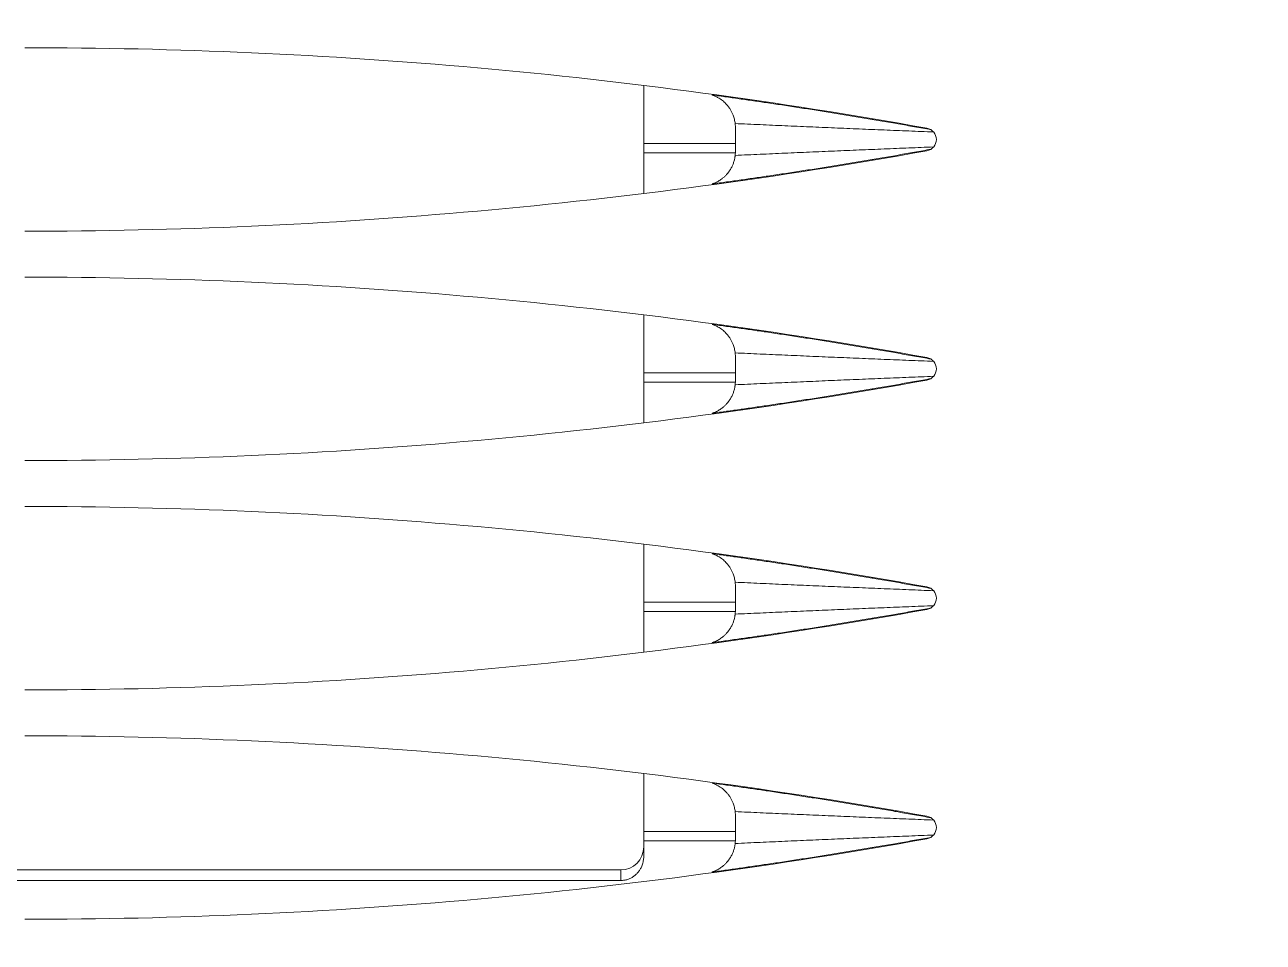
# Model space of a CAD drawing. Header units: metres. Extents: x -101133.8 to -101066.7, y -24899.3 to -24824.7.
# Drawn here: x -101106.4664 to -101106.4124, y -24853.4134 to -24853.3734 of the extents above; entities that cross this region are included whole.
import ezdxf

# ---------------------------------------------------------------- set-up
doc = ezdxf.new("R2010")
doc.units = ezdxf.units.M
doc.header["$LTSCALE"] = 0.2
doc.layers.add('CMT-CVC-MATERIEL', color=30, linetype='Continuous')
doc.layers.add('CMT-VRV1', color=5, linetype='Continuous')

# ---------------------------------------------------------------- blocks, each defined once
blk = doc.blocks.new('Cassette 600x600')
at = {"linetype": 'Continuous', "lineweight": 13}
for p, q in [((-20116.73, 292.832), (-20116.73, 295.361)), ((-20112.23, 294.73), (-20112.23, 294.764)), ((-20106.73, 293.87), (-20106.73, 293.907)), ((-20112.73, 293.527), (-20112.74, 293.7)), ((-20105.73, 293.702), (-20105.73, 293.736)), ((-20112.73, 292.832), (-20116.73, 292.832)), ((-20116.73, 292.832), (-20116.73, 292.421)), ((-20116.73, 292.421), (-20116.73, 290.649)), ((-20112.733, 292.421), (-20116.73, 292.421)), ((-20112.74, 292.31), (-20112.73, 292.483)), ((-20105.73, 292.274), (-20105.73, 292.308)), ((-20106.73, 292.103), (-20106.73, 292.14)), ((-20112.23, 291.246), (-20112.23, 291.28)), ((-20116.73, 282.832), (-20116.73, 285.361)), ((-20112.23, 284.73), (-20112.23, 284.764)), ((-20112.73, 283.527), (-20112.74, 283.7)), ((-20106.73, 283.87), (-20106.73, 283.907)), ((-20105.73, 283.702), (-20105.73, 283.736)), ((-20112.73, 282.832), (-20116.73, 282.832)), ((-20116.73, 282.832), (-20116.73, 282.421)), ((-20116.73, 282.421), (-20116.73, 280.649)), ((-20112.733, 282.421), (-20116.73, 282.421)), ((-20112.74, 282.31), (-20112.73, 282.483)), ((-20106.73, 282.103), (-20106.73, 282.14)), ((-20105.73, 282.274), (-20105.73, 282.308)), ((-20112.23, 281.246), (-20112.23, 281.28)), ((-20116.73, 272.832), (-20116.73, 275.361)), ((-20112.23, 274.73), (-20112.23, 274.764)), ((-20106.73, 273.87), (-20106.73, 273.907)), ((-20112.73, 273.527), (-20112.74, 273.7)), ((-20105.73, 273.702), (-20105.73, 273.736)), ((-20112.73, 272.832), (-20116.73, 272.832)), ((-20116.73, 272.832), (-20116.73, 272.421)), ((-20116.73, 272.421), (-20116.73, 270.649)), ((-20112.733, 272.421), (-20116.73, 272.421)), ((-20112.74, 272.31), (-20112.73, 272.483)), ((-20105.73, 272.274), (-20105.73, 272.308)), ((-20106.73, 272.103), (-20106.73, 272.14)), ((-20112.23, 271.246), (-20112.23, 271.28)), ((-20116.73, 262.832), (-20116.73, 265.361)), ((-20112.23, 264.73), (-20112.23, 264.764)), ((-20112.73, 263.527), (-20112.74, 263.7)), ((-20106.73, 263.87), (-20106.73, 263.907)), ((-20105.73, 263.702), (-20105.73, 263.736)), ((-20112.73, 262.832), (-20116.73, 262.832)), ((-20116.73, 262.832), (-20116.73, 262.421)), ((-20116.73, 262.421), (-20116.73, 261.768)), ((-20112.733, 262.421), (-20116.73, 262.421)), ((-20112.74, 262.31), (-20112.73, 262.483)), ((-20106.73, 262.103), (-20106.73, 262.14)), ((-20105.73, 262.274), (-20105.73, 262.308)), ((-20117.73, 261.155), (-20221.23, 261.155)), ((-20117.73, 261.155), (-20117.73, 260.695)), ((-20112.23, 261.246), (-20112.23, 261.28)), ((-20117.73, 260.695), (-20221.23, 260.695))]:
    blk.add_line(p, q, dxfattribs=at)
for centre, radius, start, end in [((-20143.73, 74.505), 222.5, 79.81251, 90), ((-20104.465, 293.005), 0.5, 280.1875, 79.8125), ((-20143.73, 511.505), 222.5, 270, 280.18749), ((-20143.73, 64.505), 222.5, 79.81251, 90), ((-20104.465, 283.005), 0.5, 280.1875, 79.8125), ((-20143.73, 501.505), 222.5, 270, 280.18749), ((-20143.73, 54.505), 222.5, 79.81251, 90), ((-20104.465, 273.005), 0.5, 280.1875, 79.8125), ((-20143.73, 491.505), 222.5, 270, 280.18749), ((-20143.73, 44.505), 222.5, 79.81251, 90), ((-20104.465, 263.005), 0.5, 280.1875, 79.8125), ((-20143.73, 481.505), 222.5, 270, 280.18749)]:
    blk.add_arc(centre, radius, start, end, dxfattribs=at)
blk.add_ellipse((-20117.73, 262.159), major_axis=(0, 1.004), ratio=0.996195, start_param=3.141593, end_param=4.712389, dxfattribs=at)
for points, knots in [([(-20104.205, 293.432), (-20104.323, 293.453), (-20104.442, 293.475), (-20104.56, 293.496), (-20104.678, 293.517), (-20104.795, 293.538), (-20104.916, 293.559), (-20105.036, 293.581), (-20105.16, 293.602), (-20105.271, 293.622), (-20105.383, 293.642), (-20105.483, 293.66), (-20105.627, 293.685), (-20105.816, 293.718), (-20106.081, 293.764), (-20106.326, 293.806), (-20106.571, 293.848), (-20106.796, 293.886), (-20107.026, 293.924), (-20107.256, 293.963), (-20107.492, 294.002), (-20107.726, 294.04), (-20107.96, 294.079), (-20108.193, 294.117), (-20108.426, 294.154), (-20108.659, 294.192), (-20108.893, 294.229), (-20109.127, 294.266), (-20109.361, 294.303), (-20109.595, 294.34), (-20109.828, 294.376), (-20110.06, 294.412), (-20110.292, 294.447), (-20110.529, 294.483), (-20110.766, 294.519), (-20111.009, 294.555), (-20111.231, 294.588), (-20111.452, 294.621), (-20111.652, 294.65), (-20111.858, 294.679), (-20112.064, 294.709), (-20112.275, 294.739), (-20112.485, 294.769), (-20112.695, 294.799), (-20112.904, 294.828), (-20113.113, 294.857), (-20113.322, 294.887), (-20113.531, 294.916), (-20113.74, 294.945)], [0, 0, 0, 0, 1, 1, 1, 2, 2, 2, 3, 3, 3, 4, 4, 4, 5, 5, 5, 6, 6, 6, 7, 7, 7, 8, 8, 8, 9, 9, 9, 10, 10, 10, 11, 11, 11, 12, 12, 12, 13, 13, 13, 14, 14, 14, 15, 15, 15, 16, 16, 16, 16]), ([(-20112.74, 293.7), (-20112.746, 293.731), (-20112.752, 293.762), (-20112.758, 293.793), (-20112.764, 293.824), (-20112.77, 293.855), (-20112.778, 293.886), (-20112.785, 293.918), (-20112.793, 293.949), (-20112.802, 293.979), (-20112.81, 294.009), (-20112.819, 294.037), (-20112.832, 294.071), (-20112.845, 294.106), (-20112.862, 294.148), (-20112.882, 294.187), (-20112.901, 294.227), (-20112.921, 294.265), (-20112.944, 294.302), (-20112.966, 294.338), (-20112.991, 294.375), (-20113.019, 294.413), (-20113.047, 294.45), (-20113.079, 294.49), (-20113.106, 294.52), (-20113.132, 294.551), (-20113.154, 294.574), (-20113.178, 294.598), (-20113.202, 294.622), (-20113.23, 294.648), (-20113.257, 294.671), (-20113.285, 294.695), (-20113.313, 294.717), (-20113.344, 294.74), (-20113.376, 294.762), (-20113.411, 294.785), (-20113.439, 294.802), (-20113.467, 294.819), (-20113.487, 294.829), (-20113.511, 294.841), (-20113.534, 294.853), (-20113.56, 294.866), (-20113.585, 294.878), (-20113.611, 294.889), (-20113.637, 294.901), (-20113.662, 294.912), (-20113.688, 294.923), (-20113.714, 294.934), (-20113.74, 294.945)], [0, 0, 0, 0, 1, 1, 1, 2, 2, 2, 3, 3, 3, 4, 4, 4, 5, 5, 5, 6, 6, 6, 7, 7, 7, 8, 8, 8, 9, 9, 9, 10, 10, 10, 11, 11, 11, 12, 12, 12, 13, 13, 13, 14, 14, 14, 15, 15, 15, 16, 16, 16, 16]), ([(-20112.74, 293.7), (-20112.379, 293.684), (-20112.018, 293.668), (-20111.657, 293.651), (-20111.296, 293.635), (-20110.935, 293.619), (-20110.574, 293.603), (-20110.213, 293.587), (-20109.853, 293.571), (-20109.492, 293.556), (-20109.131, 293.54), (-20108.77, 293.524), (-20108.409, 293.509), (-20108.049, 293.494), (-20107.688, 293.479), (-20107.328, 293.464), (-20106.968, 293.449), (-20106.608, 293.434), (-20106.247, 293.419), (-20105.887, 293.404), (-20105.527, 293.39), (-20105.166, 293.375), (-20104.806, 293.36), (-20104.446, 293.346), (-20104.086, 293.331)], [0, 0, 0, 0, 1, 1, 1, 2, 2, 2, 3, 3, 3, 4, 4, 4, 5, 5, 5, 6, 6, 6, 7, 7, 7, 8, 8, 8, 8]), ([(-20112.73, 292.483), (-20112.73, 292.503), (-20112.73, 292.524), (-20112.73, 292.544), (-20112.73, 292.565), (-20112.73, 292.585), (-20112.73, 292.606), (-20112.73, 292.627), (-20112.73, 292.648), (-20112.73, 292.669), (-20112.73, 292.69), (-20112.73, 292.711), (-20112.73, 292.733), (-20112.73, 292.755), (-20112.73, 292.777), (-20112.73, 292.799), (-20112.73, 292.822), (-20112.73, 292.844), (-20112.73, 292.867), (-20112.73, 292.89), (-20112.73, 292.912), (-20112.73, 292.935), (-20112.73, 292.958), (-20112.73, 292.981), (-20112.73, 293.004), (-20112.73, 293.028), (-20112.73, 293.051), (-20112.73, 293.074), (-20112.73, 293.097), (-20112.73, 293.119), (-20112.73, 293.142), (-20112.73, 293.165), (-20112.73, 293.188), (-20112.73, 293.21), (-20112.73, 293.232), (-20112.73, 293.254), (-20112.73, 293.276), (-20112.73, 293.298), (-20112.73, 293.319), (-20112.73, 293.341), (-20112.73, 293.362), (-20112.73, 293.383), (-20112.73, 293.404), (-20112.73, 293.425), (-20112.73, 293.445), (-20112.73, 293.466), (-20112.73, 293.486), (-20112.73, 293.507), (-20112.73, 293.527)], [0, 0, 0, 0, 1, 1, 1, 2, 2, 2, 3, 3, 3, 4, 4, 4, 5, 5, 5, 6, 6, 6, 7, 7, 7, 8, 8, 8, 9, 9, 9, 10, 10, 10, 11, 11, 11, 12, 12, 12, 13, 13, 13, 14, 14, 14, 15, 15, 15, 16, 16, 16, 16]), ([(-20113.74, 291.065), (-20113.531, 291.094), (-20113.322, 291.124), (-20113.113, 291.153), (-20112.904, 291.182), (-20112.695, 291.212), (-20112.485, 291.241), (-20112.275, 291.271), (-20112.064, 291.301), (-20111.858, 291.331), (-20111.652, 291.361), (-20111.452, 291.39), (-20111.231, 291.422), (-20111.009, 291.455), (-20110.766, 291.491), (-20110.529, 291.527), (-20110.292, 291.563), (-20110.06, 291.598), (-20109.828, 291.634), (-20109.595, 291.67), (-20109.361, 291.707), (-20109.127, 291.744), (-20108.893, 291.781), (-20108.659, 291.818), (-20108.426, 291.856), (-20108.193, 291.894), (-20107.96, 291.931), (-20107.726, 291.97), (-20107.492, 292.008), (-20107.256, 292.048), (-20107.026, 292.086), (-20106.796, 292.125), (-20106.571, 292.163), (-20106.326, 292.204), (-20106.081, 292.246), (-20105.816, 292.292), (-20105.627, 292.325), (-20105.483, 292.351), (-20105.383, 292.368), (-20105.271, 292.388), (-20105.16, 292.408), (-20105.036, 292.43), (-20104.916, 292.451), (-20104.795, 292.473), (-20104.678, 292.493), (-20104.56, 292.515), (-20104.442, 292.536), (-20104.323, 292.557), (-20104.205, 292.578)], [0, 0, 0, 0, 1, 1, 1, 2, 2, 2, 3, 3, 3, 4, 4, 4, 5, 5, 5, 6, 6, 6, 7, 7, 7, 8, 8, 8, 9, 9, 9, 10, 10, 10, 11, 11, 11, 12, 12, 12, 13, 13, 13, 14, 14, 14, 15, 15, 15, 16, 16, 16, 16]), ([(-20113.74, 291.065), (-20113.732, 291.068), (-20113.724, 291.071), (-20113.717, 291.074), (-20113.709, 291.077), (-20113.701, 291.08), (-20113.693, 291.083), (-20113.685, 291.086), (-20113.677, 291.089), (-20113.669, 291.092), (-20113.662, 291.095), (-20113.655, 291.097), (-20113.646, 291.101), (-20113.623, 291.111), (-20113.589, 291.126), (-20113.558, 291.141), (-20113.528, 291.156), (-20113.502, 291.17), (-20113.475, 291.186), (-20113.448, 291.202), (-20113.421, 291.219), (-20113.397, 291.235), (-20113.372, 291.251), (-20113.351, 291.266), (-20113.322, 291.288), (-20113.294, 291.311), (-20113.258, 291.34), (-20113.226, 291.368), (-20113.194, 291.397), (-20113.167, 291.424), (-20113.139, 291.453), (-20113.112, 291.483), (-20113.085, 291.514), (-20113.061, 291.543), (-20113.038, 291.571), (-20113.018, 291.598), (-20112.992, 291.635), (-20112.967, 291.672), (-20112.937, 291.72), (-20112.911, 291.767), (-20112.886, 291.813), (-20112.865, 291.857), (-20112.846, 291.902), (-20112.827, 291.946), (-20112.811, 291.99), (-20112.796, 292.039), (-20112.781, 292.088), (-20112.768, 292.142), (-20112.761, 292.178), (-20112.759, 292.19), (-20112.757, 292.2), (-20112.755, 292.211), (-20112.753, 292.221), (-20112.751, 292.233), (-20112.75, 292.244), (-20112.748, 292.255), (-20112.746, 292.266), (-20112.745, 292.277), (-20112.743, 292.288), (-20112.741, 292.299), (-20112.74, 292.31)], [0, 0, 0, 0, 1, 1, 1, 2, 2, 2, 3, 3, 3, 4, 4, 4, 5, 5, 5, 6, 6, 6, 7, 7, 7, 8, 8, 8, 9, 9, 9, 10, 10, 10, 11, 11, 11, 12, 12, 12, 13, 13, 13, 14, 14, 14, 15, 15, 15, 16, 16, 16, 17, 17, 17, 18, 18, 18, 19, 19, 19, 20, 20, 20, 20]), ([(-20104.086, 292.679), (-20104.446, 292.664), (-20104.806, 292.65), (-20105.166, 292.635), (-20105.527, 292.621), (-20105.887, 292.606), (-20106.247, 292.591), (-20106.608, 292.576), (-20106.968, 292.562), (-20107.328, 292.547), (-20107.688, 292.532), (-20108.049, 292.517), (-20108.409, 292.501), (-20108.77, 292.486), (-20109.131, 292.47), (-20109.492, 292.454), (-20109.853, 292.439), (-20110.213, 292.423), (-20110.574, 292.407), (-20110.935, 292.391), (-20111.296, 292.375), (-20111.657, 292.359), (-20112.018, 292.343), (-20112.379, 292.327), (-20112.74, 292.31)], [0, 0, 0, 0, 1, 1, 1, 2, 2, 2, 3, 3, 3, 4, 4, 4, 5, 5, 5, 6, 6, 6, 7, 7, 7, 8, 8, 8, 8]), ([(-20104.205, 283.432), (-20104.323, 283.453), (-20104.442, 283.475), (-20104.56, 283.496), (-20104.678, 283.517), (-20104.795, 283.538), (-20104.916, 283.559), (-20105.036, 283.581), (-20105.16, 283.602), (-20105.271, 283.622), (-20105.383, 283.642), (-20105.483, 283.66), (-20105.627, 283.685), (-20105.816, 283.718), (-20106.081, 283.764), (-20106.326, 283.806), (-20106.571, 283.848), (-20106.796, 283.886), (-20107.026, 283.924), (-20107.256, 283.963), (-20107.492, 284.002), (-20107.726, 284.04), (-20107.96, 284.079), (-20108.193, 284.117), (-20108.426, 284.154), (-20108.659, 284.192), (-20108.893, 284.229), (-20109.127, 284.266), (-20109.361, 284.303), (-20109.595, 284.34), (-20109.828, 284.376), (-20110.06, 284.412), (-20110.292, 284.447), (-20110.529, 284.483), (-20110.766, 284.519), (-20111.009, 284.555), (-20111.231, 284.588), (-20111.452, 284.621), (-20111.652, 284.65), (-20111.858, 284.679), (-20112.064, 284.709), (-20112.275, 284.739), (-20112.485, 284.769), (-20112.695, 284.799), (-20112.904, 284.828), (-20113.113, 284.857), (-20113.322, 284.887), (-20113.531, 284.916), (-20113.74, 284.945)], [0, 0, 0, 0, 1, 1, 1, 2, 2, 2, 3, 3, 3, 4, 4, 4, 5, 5, 5, 6, 6, 6, 7, 7, 7, 8, 8, 8, 9, 9, 9, 10, 10, 10, 11, 11, 11, 12, 12, 12, 13, 13, 13, 14, 14, 14, 15, 15, 15, 16, 16, 16, 16]), ([(-20112.74, 283.7), (-20112.746, 283.731), (-20112.752, 283.762), (-20112.758, 283.793), (-20112.764, 283.824), (-20112.77, 283.855), (-20112.778, 283.886), (-20112.785, 283.918), (-20112.793, 283.949), (-20112.802, 283.979), (-20112.81, 284.009), (-20112.819, 284.037), (-20112.832, 284.071), (-20112.845, 284.106), (-20112.862, 284.148), (-20112.882, 284.187), (-20112.901, 284.227), (-20112.921, 284.265), (-20112.944, 284.302), (-20112.966, 284.338), (-20112.991, 284.375), (-20113.019, 284.413), (-20113.047, 284.45), (-20113.079, 284.49), (-20113.106, 284.52), (-20113.132, 284.551), (-20113.154, 284.574), (-20113.178, 284.598), (-20113.202, 284.622), (-20113.23, 284.648), (-20113.257, 284.671), (-20113.285, 284.695), (-20113.313, 284.717), (-20113.344, 284.74), (-20113.376, 284.762), (-20113.411, 284.785), (-20113.439, 284.802), (-20113.467, 284.819), (-20113.487, 284.829), (-20113.511, 284.841), (-20113.534, 284.853), (-20113.56, 284.866), (-20113.585, 284.878), (-20113.611, 284.889), (-20113.637, 284.901), (-20113.662, 284.912), (-20113.688, 284.923), (-20113.714, 284.934), (-20113.74, 284.945)], [0, 0, 0, 0, 1, 1, 1, 2, 2, 2, 3, 3, 3, 4, 4, 4, 5, 5, 5, 6, 6, 6, 7, 7, 7, 8, 8, 8, 9, 9, 9, 10, 10, 10, 11, 11, 11, 12, 12, 12, 13, 13, 13, 14, 14, 14, 15, 15, 15, 16, 16, 16, 16]), ([(-20112.74, 283.7), (-20112.379, 283.684), (-20112.018, 283.668), (-20111.657, 283.651), (-20111.296, 283.635), (-20110.935, 283.619), (-20110.574, 283.603), (-20110.213, 283.587), (-20109.853, 283.571), (-20109.492, 283.556), (-20109.131, 283.54), (-20108.77, 283.524), (-20108.409, 283.509), (-20108.049, 283.494), (-20107.688, 283.479), (-20107.328, 283.464), (-20106.968, 283.449), (-20106.608, 283.434), (-20106.247, 283.419), (-20105.887, 283.404), (-20105.527, 283.39), (-20105.166, 283.375), (-20104.806, 283.36), (-20104.446, 283.346), (-20104.086, 283.331)], [0, 0, 0, 0, 1, 1, 1, 2, 2, 2, 3, 3, 3, 4, 4, 4, 5, 5, 5, 6, 6, 6, 7, 7, 7, 8, 8, 8, 8]), ([(-20112.73, 282.483), (-20112.73, 282.503), (-20112.73, 282.524), (-20112.73, 282.544), (-20112.73, 282.565), (-20112.73, 282.585), (-20112.73, 282.606), (-20112.73, 282.627), (-20112.73, 282.648), (-20112.73, 282.669), (-20112.73, 282.69), (-20112.73, 282.711), (-20112.73, 282.733), (-20112.73, 282.755), (-20112.73, 282.777), (-20112.73, 282.799), (-20112.73, 282.822), (-20112.73, 282.844), (-20112.73, 282.867), (-20112.73, 282.89), (-20112.73, 282.912), (-20112.73, 282.935), (-20112.73, 282.958), (-20112.73, 282.981), (-20112.73, 283.004), (-20112.73, 283.028), (-20112.73, 283.051), (-20112.73, 283.074), (-20112.73, 283.097), (-20112.73, 283.119), (-20112.73, 283.142), (-20112.73, 283.165), (-20112.73, 283.188), (-20112.73, 283.21), (-20112.73, 283.232), (-20112.73, 283.254), (-20112.73, 283.276), (-20112.73, 283.298), (-20112.73, 283.319), (-20112.73, 283.341), (-20112.73, 283.362), (-20112.73, 283.383), (-20112.73, 283.404), (-20112.73, 283.425), (-20112.73, 283.445), (-20112.73, 283.466), (-20112.73, 283.486), (-20112.73, 283.507), (-20112.73, 283.527)], [0, 0, 0, 0, 1, 1, 1, 2, 2, 2, 3, 3, 3, 4, 4, 4, 5, 5, 5, 6, 6, 6, 7, 7, 7, 8, 8, 8, 9, 9, 9, 10, 10, 10, 11, 11, 11, 12, 12, 12, 13, 13, 13, 14, 14, 14, 15, 15, 15, 16, 16, 16, 16]), ([(-20113.74, 281.065), (-20113.531, 281.094), (-20113.322, 281.124), (-20113.113, 281.153), (-20112.904, 281.182), (-20112.695, 281.212), (-20112.485, 281.241), (-20112.275, 281.271), (-20112.064, 281.301), (-20111.858, 281.331), (-20111.652, 281.361), (-20111.452, 281.39), (-20111.231, 281.422), (-20111.009, 281.455), (-20110.766, 281.491), (-20110.529, 281.527), (-20110.292, 281.563), (-20110.06, 281.598), (-20109.828, 281.634), (-20109.595, 281.67), (-20109.361, 281.707), (-20109.127, 281.744), (-20108.893, 281.781), (-20108.659, 281.818), (-20108.426, 281.856), (-20108.193, 281.894), (-20107.96, 281.931), (-20107.726, 281.97), (-20107.492, 282.008), (-20107.256, 282.048), (-20107.026, 282.086), (-20106.796, 282.125), (-20106.571, 282.163), (-20106.326, 282.204), (-20106.081, 282.246), (-20105.816, 282.292), (-20105.627, 282.325), (-20105.483, 282.351), (-20105.383, 282.368), (-20105.271, 282.388), (-20105.16, 282.408), (-20105.036, 282.43), (-20104.916, 282.451), (-20104.795, 282.473), (-20104.678, 282.493), (-20104.56, 282.515), (-20104.442, 282.536), (-20104.323, 282.557), (-20104.205, 282.578)], [0, 0, 0, 0, 1, 1, 1, 2, 2, 2, 3, 3, 3, 4, 4, 4, 5, 5, 5, 6, 6, 6, 7, 7, 7, 8, 8, 8, 9, 9, 9, 10, 10, 10, 11, 11, 11, 12, 12, 12, 13, 13, 13, 14, 14, 14, 15, 15, 15, 16, 16, 16, 16]), ([(-20104.086, 282.679), (-20104.446, 282.664), (-20104.806, 282.65), (-20105.166, 282.635), (-20105.527, 282.621), (-20105.887, 282.606), (-20106.247, 282.591), (-20106.608, 282.576), (-20106.968, 282.562), (-20107.328, 282.547), (-20107.688, 282.532), (-20108.049, 282.517), (-20108.409, 282.501), (-20108.77, 282.486), (-20109.131, 282.47), (-20109.492, 282.454), (-20109.853, 282.439), (-20110.213, 282.423), (-20110.574, 282.407), (-20110.935, 282.391), (-20111.296, 282.375), (-20111.657, 282.359), (-20112.018, 282.343), (-20112.379, 282.327), (-20112.74, 282.31)], [0, 0, 0, 0, 1, 1, 1, 2, 2, 2, 3, 3, 3, 4, 4, 4, 5, 5, 5, 6, 6, 6, 7, 7, 7, 8, 8, 8, 8]), ([(-20113.74, 281.065), (-20113.732, 281.068), (-20113.724, 281.071), (-20113.717, 281.074), (-20113.709, 281.077), (-20113.701, 281.08), (-20113.693, 281.083), (-20113.685, 281.086), (-20113.677, 281.089), (-20113.669, 281.092), (-20113.662, 281.095), (-20113.655, 281.097), (-20113.646, 281.101), (-20113.623, 281.111), (-20113.589, 281.126), (-20113.558, 281.141), (-20113.528, 281.156), (-20113.502, 281.17), (-20113.475, 281.186), (-20113.448, 281.202), (-20113.421, 281.219), (-20113.397, 281.235), (-20113.372, 281.251), (-20113.351, 281.266), (-20113.322, 281.288), (-20113.294, 281.311), (-20113.258, 281.34), (-20113.226, 281.368), (-20113.194, 281.397), (-20113.167, 281.424), (-20113.139, 281.453), (-20113.112, 281.483), (-20113.085, 281.514), (-20113.061, 281.543), (-20113.038, 281.571), (-20113.018, 281.598), (-20112.992, 281.635), (-20112.967, 281.672), (-20112.937, 281.72), (-20112.911, 281.767), (-20112.886, 281.813), (-20112.865, 281.857), (-20112.846, 281.902), (-20112.827, 281.946), (-20112.811, 281.99), (-20112.796, 282.039), (-20112.781, 282.088), (-20112.768, 282.142), (-20112.761, 282.178), (-20112.759, 282.19), (-20112.757, 282.2), (-20112.755, 282.211), (-20112.753, 282.221), (-20112.751, 282.233), (-20112.75, 282.244), (-20112.748, 282.255), (-20112.746, 282.266), (-20112.745, 282.277), (-20112.743, 282.288), (-20112.741, 282.299), (-20112.74, 282.31)], [0, 0, 0, 0, 1, 1, 1, 2, 2, 2, 3, 3, 3, 4, 4, 4, 5, 5, 5, 6, 6, 6, 7, 7, 7, 8, 8, 8, 9, 9, 9, 10, 10, 10, 11, 11, 11, 12, 12, 12, 13, 13, 13, 14, 14, 14, 15, 15, 15, 16, 16, 16, 17, 17, 17, 18, 18, 18, 19, 19, 19, 20, 20, 20, 20]), ([(-20104.205, 273.432), (-20104.323, 273.453), (-20104.442, 273.475), (-20104.56, 273.496), (-20104.678, 273.517), (-20104.795, 273.538), (-20104.916, 273.559), (-20105.036, 273.581), (-20105.16, 273.602), (-20105.271, 273.622), (-20105.383, 273.642), (-20105.483, 273.66), (-20105.627, 273.685), (-20105.816, 273.718), (-20106.081, 273.764), (-20106.326, 273.806), (-20106.571, 273.848), (-20106.796, 273.886), (-20107.026, 273.924), (-20107.256, 273.963), (-20107.492, 274.002), (-20107.726, 274.04), (-20107.96, 274.079), (-20108.193, 274.117), (-20108.426, 274.154), (-20108.659, 274.192), (-20108.893, 274.229), (-20109.127, 274.266), (-20109.361, 274.303), (-20109.595, 274.34), (-20109.828, 274.376), (-20110.06, 274.412), (-20110.292, 274.447), (-20110.529, 274.483), (-20110.766, 274.519), (-20111.009, 274.555), (-20111.231, 274.588), (-20111.452, 274.621), (-20111.652, 274.65), (-20111.858, 274.679), (-20112.064, 274.709), (-20112.275, 274.739), (-20112.485, 274.769), (-20112.695, 274.799), (-20112.904, 274.828), (-20113.113, 274.857), (-20113.322, 274.887), (-20113.531, 274.916), (-20113.74, 274.945)], [0, 0, 0, 0, 1, 1, 1, 2, 2, 2, 3, 3, 3, 4, 4, 4, 5, 5, 5, 6, 6, 6, 7, 7, 7, 8, 8, 8, 9, 9, 9, 10, 10, 10, 11, 11, 11, 12, 12, 12, 13, 13, 13, 14, 14, 14, 15, 15, 15, 16, 16, 16, 16]), ([(-20112.74, 273.7), (-20112.746, 273.731), (-20112.752, 273.762), (-20112.758, 273.793), (-20112.764, 273.824), (-20112.77, 273.855), (-20112.778, 273.886), (-20112.785, 273.918), (-20112.793, 273.949), (-20112.802, 273.979), (-20112.81, 274.009), (-20112.819, 274.037), (-20112.832, 274.071), (-20112.845, 274.106), (-20112.862, 274.148), (-20112.882, 274.187), (-20112.901, 274.227), (-20112.921, 274.265), (-20112.944, 274.302), (-20112.966, 274.338), (-20112.991, 274.375), (-20113.019, 274.413), (-20113.047, 274.45), (-20113.079, 274.49), (-20113.106, 274.52), (-20113.132, 274.551), (-20113.154, 274.574), (-20113.178, 274.598), (-20113.202, 274.622), (-20113.23, 274.648), (-20113.257, 274.671), (-20113.285, 274.695), (-20113.313, 274.717), (-20113.344, 274.74), (-20113.376, 274.762), (-20113.411, 274.785), (-20113.439, 274.802), (-20113.467, 274.819), (-20113.487, 274.829), (-20113.511, 274.841), (-20113.534, 274.853), (-20113.56, 274.866), (-20113.585, 274.878), (-20113.611, 274.889), (-20113.637, 274.901), (-20113.662, 274.912), (-20113.688, 274.923), (-20113.714, 274.934), (-20113.74, 274.945)], [0, 0, 0, 0, 1, 1, 1, 2, 2, 2, 3, 3, 3, 4, 4, 4, 5, 5, 5, 6, 6, 6, 7, 7, 7, 8, 8, 8, 9, 9, 9, 10, 10, 10, 11, 11, 11, 12, 12, 12, 13, 13, 13, 14, 14, 14, 15, 15, 15, 16, 16, 16, 16]), ([(-20112.74, 273.7), (-20112.379, 273.684), (-20112.018, 273.668), (-20111.657, 273.651), (-20111.296, 273.635), (-20110.935, 273.619), (-20110.574, 273.603), (-20110.213, 273.587), (-20109.853, 273.571), (-20109.492, 273.556), (-20109.131, 273.54), (-20108.77, 273.524), (-20108.409, 273.509), (-20108.049, 273.494), (-20107.688, 273.479), (-20107.328, 273.464), (-20106.968, 273.449), (-20106.608, 273.434), (-20106.247, 273.419), (-20105.887, 273.404), (-20105.527, 273.39), (-20105.166, 273.375), (-20104.806, 273.36), (-20104.446, 273.346), (-20104.086, 273.331)], [0, 0, 0, 0, 1, 1, 1, 2, 2, 2, 3, 3, 3, 4, 4, 4, 5, 5, 5, 6, 6, 6, 7, 7, 7, 8, 8, 8, 8]), ([(-20112.73, 272.483), (-20112.73, 272.503), (-20112.73, 272.524), (-20112.73, 272.544), (-20112.73, 272.565), (-20112.73, 272.585), (-20112.73, 272.606), (-20112.73, 272.627), (-20112.73, 272.648), (-20112.73, 272.669), (-20112.73, 272.69), (-20112.73, 272.711), (-20112.73, 272.733), (-20112.73, 272.755), (-20112.73, 272.777), (-20112.73, 272.799), (-20112.73, 272.822), (-20112.73, 272.844), (-20112.73, 272.867), (-20112.73, 272.89), (-20112.73, 272.912), (-20112.73, 272.935), (-20112.73, 272.958), (-20112.73, 272.981), (-20112.73, 273.004), (-20112.73, 273.028), (-20112.73, 273.051), (-20112.73, 273.074), (-20112.73, 273.097), (-20112.73, 273.119), (-20112.73, 273.142), (-20112.73, 273.165), (-20112.73, 273.188), (-20112.73, 273.21), (-20112.73, 273.232), (-20112.73, 273.254), (-20112.73, 273.276), (-20112.73, 273.298), (-20112.73, 273.319), (-20112.73, 273.341), (-20112.73, 273.362), (-20112.73, 273.383), (-20112.73, 273.404), (-20112.73, 273.425), (-20112.73, 273.445), (-20112.73, 273.466), (-20112.73, 273.486), (-20112.73, 273.507), (-20112.73, 273.527)], [0, 0, 0, 0, 1, 1, 1, 2, 2, 2, 3, 3, 3, 4, 4, 4, 5, 5, 5, 6, 6, 6, 7, 7, 7, 8, 8, 8, 9, 9, 9, 10, 10, 10, 11, 11, 11, 12, 12, 12, 13, 13, 13, 14, 14, 14, 15, 15, 15, 16, 16, 16, 16]), ([(-20113.74, 271.065), (-20113.531, 271.094), (-20113.322, 271.124), (-20113.113, 271.153), (-20112.904, 271.182), (-20112.695, 271.212), (-20112.485, 271.241), (-20112.275, 271.271), (-20112.064, 271.301), (-20111.858, 271.331), (-20111.652, 271.361), (-20111.452, 271.39), (-20111.231, 271.422), (-20111.009, 271.455), (-20110.766, 271.491), (-20110.529, 271.527), (-20110.292, 271.563), (-20110.06, 271.598), (-20109.828, 271.634), (-20109.595, 271.67), (-20109.361, 271.707), (-20109.127, 271.744), (-20108.893, 271.781), (-20108.659, 271.818), (-20108.426, 271.856), (-20108.193, 271.894), (-20107.96, 271.931), (-20107.726, 271.97), (-20107.492, 272.008), (-20107.256, 272.048), (-20107.026, 272.086), (-20106.796, 272.125), (-20106.571, 272.163), (-20106.326, 272.204), (-20106.081, 272.246), (-20105.816, 272.292), (-20105.627, 272.325), (-20105.483, 272.351), (-20105.383, 272.368), (-20105.271, 272.388), (-20105.16, 272.408), (-20105.036, 272.43), (-20104.916, 272.451), (-20104.795, 272.473), (-20104.678, 272.493), (-20104.56, 272.515), (-20104.442, 272.536), (-20104.323, 272.557), (-20104.205, 272.578)], [0, 0, 0, 0, 1, 1, 1, 2, 2, 2, 3, 3, 3, 4, 4, 4, 5, 5, 5, 6, 6, 6, 7, 7, 7, 8, 8, 8, 9, 9, 9, 10, 10, 10, 11, 11, 11, 12, 12, 12, 13, 13, 13, 14, 14, 14, 15, 15, 15, 16, 16, 16, 16]), ([(-20113.74, 271.065), (-20113.732, 271.068), (-20113.724, 271.071), (-20113.717, 271.074), (-20113.709, 271.077), (-20113.701, 271.08), (-20113.693, 271.083), (-20113.685, 271.086), (-20113.677, 271.089), (-20113.669, 271.092), (-20113.662, 271.095), (-20113.655, 271.097), (-20113.646, 271.101), (-20113.623, 271.111), (-20113.589, 271.126), (-20113.558, 271.141), (-20113.528, 271.156), (-20113.502, 271.17), (-20113.475, 271.186), (-20113.448, 271.202), (-20113.421, 271.219), (-20113.397, 271.235), (-20113.372, 271.251), (-20113.351, 271.266), (-20113.322, 271.288), (-20113.294, 271.311), (-20113.258, 271.34), (-20113.226, 271.368), (-20113.194, 271.397), (-20113.167, 271.424), (-20113.139, 271.453), (-20113.112, 271.483), (-20113.085, 271.514), (-20113.061, 271.543), (-20113.038, 271.571), (-20113.018, 271.598), (-20112.992, 271.635), (-20112.967, 271.672), (-20112.937, 271.72), (-20112.911, 271.767), (-20112.886, 271.813), (-20112.865, 271.857), (-20112.846, 271.902), (-20112.827, 271.946), (-20112.811, 271.99), (-20112.796, 272.039), (-20112.781, 272.088), (-20112.768, 272.142), (-20112.761, 272.178), (-20112.759, 272.19), (-20112.757, 272.2), (-20112.755, 272.211), (-20112.753, 272.221), (-20112.751, 272.233), (-20112.75, 272.244), (-20112.748, 272.255), (-20112.746, 272.266), (-20112.745, 272.277), (-20112.743, 272.288), (-20112.741, 272.299), (-20112.74, 272.31)], [0, 0, 0, 0, 1, 1, 1, 2, 2, 2, 3, 3, 3, 4, 4, 4, 5, 5, 5, 6, 6, 6, 7, 7, 7, 8, 8, 8, 9, 9, 9, 10, 10, 10, 11, 11, 11, 12, 12, 12, 13, 13, 13, 14, 14, 14, 15, 15, 15, 16, 16, 16, 17, 17, 17, 18, 18, 18, 19, 19, 19, 20, 20, 20, 20]), ([(-20104.086, 272.679), (-20104.446, 272.664), (-20104.806, 272.65), (-20105.166, 272.635), (-20105.527, 272.621), (-20105.887, 272.606), (-20106.247, 272.591), (-20106.608, 272.576), (-20106.968, 272.562), (-20107.328, 272.547), (-20107.688, 272.532), (-20108.049, 272.517), (-20108.409, 272.501), (-20108.77, 272.486), (-20109.131, 272.47), (-20109.492, 272.454), (-20109.853, 272.439), (-20110.213, 272.423), (-20110.574, 272.407), (-20110.935, 272.391), (-20111.296, 272.375), (-20111.657, 272.359), (-20112.018, 272.343), (-20112.379, 272.327), (-20112.74, 272.31)], [0, 0, 0, 0, 1, 1, 1, 2, 2, 2, 3, 3, 3, 4, 4, 4, 5, 5, 5, 6, 6, 6, 7, 7, 7, 8, 8, 8, 8]), ([(-20104.205, 263.432), (-20104.323, 263.453), (-20104.442, 263.475), (-20104.56, 263.496), (-20104.678, 263.517), (-20104.795, 263.538), (-20104.916, 263.559), (-20105.036, 263.581), (-20105.16, 263.602), (-20105.271, 263.622), (-20105.383, 263.642), (-20105.483, 263.66), (-20105.627, 263.685), (-20105.816, 263.718), (-20106.081, 263.764), (-20106.326, 263.806), (-20106.571, 263.848), (-20106.796, 263.886), (-20107.026, 263.924), (-20107.256, 263.963), (-20107.492, 264.002), (-20107.726, 264.04), (-20107.96, 264.079), (-20108.193, 264.117), (-20108.426, 264.154), (-20108.659, 264.192), (-20108.893, 264.229), (-20109.127, 264.266), (-20109.361, 264.303), (-20109.595, 264.34), (-20109.828, 264.376), (-20110.06, 264.412), (-20110.292, 264.447), (-20110.529, 264.483), (-20110.766, 264.519), (-20111.009, 264.555), (-20111.231, 264.588), (-20111.452, 264.621), (-20111.652, 264.65), (-20111.858, 264.679), (-20112.064, 264.709), (-20112.275, 264.739), (-20112.485, 264.769), (-20112.695, 264.799), (-20112.904, 264.828), (-20113.113, 264.857), (-20113.322, 264.887), (-20113.531, 264.916), (-20113.74, 264.945)], [0, 0, 0, 0, 1, 1, 1, 2, 2, 2, 3, 3, 3, 4, 4, 4, 5, 5, 5, 6, 6, 6, 7, 7, 7, 8, 8, 8, 9, 9, 9, 10, 10, 10, 11, 11, 11, 12, 12, 12, 13, 13, 13, 14, 14, 14, 15, 15, 15, 16, 16, 16, 16]), ([(-20112.74, 263.7), (-20112.746, 263.731), (-20112.752, 263.762), (-20112.758, 263.793), (-20112.764, 263.824), (-20112.77, 263.855), (-20112.778, 263.886), (-20112.785, 263.918), (-20112.793, 263.949), (-20112.802, 263.979), (-20112.81, 264.009), (-20112.819, 264.037), (-20112.832, 264.071), (-20112.845, 264.106), (-20112.862, 264.148), (-20112.882, 264.187), (-20112.901, 264.227), (-20112.921, 264.265), (-20112.944, 264.302), (-20112.966, 264.338), (-20112.991, 264.375), (-20113.019, 264.413), (-20113.047, 264.45), (-20113.079, 264.49), (-20113.106, 264.52), (-20113.132, 264.551), (-20113.154, 264.574), (-20113.178, 264.598), (-20113.202, 264.622), (-20113.23, 264.648), (-20113.257, 264.671), (-20113.285, 264.695), (-20113.313, 264.717), (-20113.344, 264.74), (-20113.376, 264.762), (-20113.411, 264.785), (-20113.439, 264.802), (-20113.467, 264.819), (-20113.487, 264.829), (-20113.511, 264.841), (-20113.534, 264.853), (-20113.56, 264.866), (-20113.585, 264.878), (-20113.611, 264.889), (-20113.637, 264.901), (-20113.662, 264.912), (-20113.688, 264.923), (-20113.714, 264.934), (-20113.74, 264.945)], [0, 0, 0, 0, 1, 1, 1, 2, 2, 2, 3, 3, 3, 4, 4, 4, 5, 5, 5, 6, 6, 6, 7, 7, 7, 8, 8, 8, 9, 9, 9, 10, 10, 10, 11, 11, 11, 12, 12, 12, 13, 13, 13, 14, 14, 14, 15, 15, 15, 16, 16, 16, 16]), ([(-20112.74, 263.7), (-20112.379, 263.684), (-20112.018, 263.668), (-20111.657, 263.651), (-20111.296, 263.635), (-20110.935, 263.619), (-20110.574, 263.603), (-20110.213, 263.587), (-20109.853, 263.571), (-20109.492, 263.556), (-20109.131, 263.54), (-20108.77, 263.524), (-20108.409, 263.509), (-20108.049, 263.494), (-20107.688, 263.479), (-20107.328, 263.464), (-20106.968, 263.449), (-20106.608, 263.434), (-20106.247, 263.419), (-20105.887, 263.404), (-20105.527, 263.39), (-20105.166, 263.375), (-20104.806, 263.36), (-20104.446, 263.346), (-20104.086, 263.331)], [0, 0, 0, 0, 1, 1, 1, 2, 2, 2, 3, 3, 3, 4, 4, 4, 5, 5, 5, 6, 6, 6, 7, 7, 7, 8, 8, 8, 8]), ([(-20112.73, 262.483), (-20112.73, 262.503), (-20112.73, 262.524), (-20112.73, 262.544), (-20112.73, 262.565), (-20112.73, 262.585), (-20112.73, 262.606), (-20112.73, 262.627), (-20112.73, 262.648), (-20112.73, 262.669), (-20112.73, 262.69), (-20112.73, 262.711), (-20112.73, 262.733), (-20112.73, 262.755), (-20112.73, 262.777), (-20112.73, 262.799), (-20112.73, 262.822), (-20112.73, 262.844), (-20112.73, 262.867), (-20112.73, 262.89), (-20112.73, 262.912), (-20112.73, 262.935), (-20112.73, 262.958), (-20112.73, 262.981), (-20112.73, 263.004), (-20112.73, 263.028), (-20112.73, 263.051), (-20112.73, 263.074), (-20112.73, 263.097), (-20112.73, 263.119), (-20112.73, 263.142), (-20112.73, 263.165), (-20112.73, 263.188), (-20112.73, 263.21), (-20112.73, 263.232), (-20112.73, 263.254), (-20112.73, 263.276), (-20112.73, 263.298), (-20112.73, 263.319), (-20112.73, 263.341), (-20112.73, 263.362), (-20112.73, 263.383), (-20112.73, 263.404), (-20112.73, 263.425), (-20112.73, 263.445), (-20112.73, 263.466), (-20112.73, 263.486), (-20112.73, 263.507), (-20112.73, 263.527)], [0, 0, 0, 0, 1, 1, 1, 2, 2, 2, 3, 3, 3, 4, 4, 4, 5, 5, 5, 6, 6, 6, 7, 7, 7, 8, 8, 8, 9, 9, 9, 10, 10, 10, 11, 11, 11, 12, 12, 12, 13, 13, 13, 14, 14, 14, 15, 15, 15, 16, 16, 16, 16]), ([(-20113.74, 261.065), (-20113.531, 261.094), (-20113.322, 261.124), (-20113.113, 261.153), (-20112.904, 261.182), (-20112.695, 261.212), (-20112.485, 261.241), (-20112.275, 261.271), (-20112.064, 261.301), (-20111.858, 261.331), (-20111.652, 261.361), (-20111.452, 261.39), (-20111.231, 261.422), (-20111.009, 261.455), (-20110.766, 261.491), (-20110.529, 261.527), (-20110.292, 261.563), (-20110.06, 261.598), (-20109.828, 261.634), (-20109.595, 261.67), (-20109.361, 261.707), (-20109.127, 261.744), (-20108.893, 261.781), (-20108.659, 261.818), (-20108.426, 261.856), (-20108.193, 261.894), (-20107.96, 261.931), (-20107.726, 261.97), (-20107.492, 262.008), (-20107.256, 262.048), (-20107.026, 262.086), (-20106.796, 262.125), (-20106.571, 262.163), (-20106.326, 262.204), (-20106.081, 262.246), (-20105.816, 262.292), (-20105.627, 262.325), (-20105.483, 262.351), (-20105.383, 262.368), (-20105.271, 262.388), (-20105.16, 262.408), (-20105.036, 262.43), (-20104.916, 262.451), (-20104.795, 262.473), (-20104.678, 262.493), (-20104.56, 262.515), (-20104.442, 262.536), (-20104.323, 262.557), (-20104.205, 262.578)], [0, 0, 0, 0, 1, 1, 1, 2, 2, 2, 3, 3, 3, 4, 4, 4, 5, 5, 5, 6, 6, 6, 7, 7, 7, 8, 8, 8, 9, 9, 9, 10, 10, 10, 11, 11, 11, 12, 12, 12, 13, 13, 13, 14, 14, 14, 15, 15, 15, 16, 16, 16, 16]), ([(-20104.086, 262.679), (-20104.446, 262.664), (-20104.806, 262.65), (-20105.166, 262.635), (-20105.527, 262.621), (-20105.887, 262.606), (-20106.247, 262.591), (-20106.608, 262.576), (-20106.968, 262.562), (-20107.328, 262.547), (-20107.688, 262.532), (-20108.049, 262.517), (-20108.409, 262.501), (-20108.77, 262.486), (-20109.131, 262.47), (-20109.492, 262.454), (-20109.853, 262.439), (-20110.213, 262.423), (-20110.574, 262.407), (-20110.935, 262.391), (-20111.296, 262.375), (-20111.657, 262.359), (-20112.018, 262.343), (-20112.379, 262.327), (-20112.74, 262.31)], [0, 0, 0, 0, 1, 1, 1, 2, 2, 2, 3, 3, 3, 4, 4, 4, 5, 5, 5, 6, 6, 6, 7, 7, 7, 8, 8, 8, 8]), ([(-20113.74, 261.065), (-20113.732, 261.068), (-20113.724, 261.071), (-20113.717, 261.074), (-20113.709, 261.077), (-20113.701, 261.08), (-20113.693, 261.083), (-20113.685, 261.086), (-20113.677, 261.089), (-20113.669, 261.092), (-20113.662, 261.095), (-20113.655, 261.097), (-20113.646, 261.101), (-20113.623, 261.111), (-20113.589, 261.126), (-20113.558, 261.141), (-20113.528, 261.156), (-20113.502, 261.17), (-20113.475, 261.186), (-20113.448, 261.202), (-20113.421, 261.219), (-20113.397, 261.235), (-20113.372, 261.251), (-20113.351, 261.266), (-20113.322, 261.288), (-20113.294, 261.311), (-20113.258, 261.34), (-20113.226, 261.368), (-20113.194, 261.397), (-20113.167, 261.424), (-20113.139, 261.453), (-20113.112, 261.483), (-20113.085, 261.514), (-20113.061, 261.543), (-20113.038, 261.571), (-20113.018, 261.598), (-20112.992, 261.635), (-20112.967, 261.672), (-20112.937, 261.72), (-20112.911, 261.767), (-20112.886, 261.813), (-20112.865, 261.857), (-20112.846, 261.902), (-20112.827, 261.946), (-20112.811, 261.99), (-20112.796, 262.039), (-20112.781, 262.088), (-20112.768, 262.142), (-20112.761, 262.178), (-20112.759, 262.19), (-20112.757, 262.2), (-20112.755, 262.211), (-20112.753, 262.221), (-20112.751, 262.233), (-20112.75, 262.244), (-20112.748, 262.255), (-20112.746, 262.266), (-20112.745, 262.277), (-20112.743, 262.288), (-20112.741, 262.299), (-20112.74, 262.31)], [0, 0, 0, 0, 1, 1, 1, 2, 2, 2, 3, 3, 3, 4, 4, 4, 5, 5, 5, 6, 6, 6, 7, 7, 7, 8, 8, 8, 9, 9, 9, 10, 10, 10, 11, 11, 11, 12, 12, 12, 13, 13, 13, 14, 14, 14, 15, 15, 15, 16, 16, 16, 17, 17, 17, 18, 18, 18, 19, 19, 19, 20, 20, 20, 20]), ([(-20117.73, 260.695), (-20117.705, 260.698), (-20117.68, 260.7), (-20117.655, 260.703), (-20117.63, 260.705), (-20117.605, 260.708), (-20117.58, 260.712), (-20117.555, 260.715), (-20117.531, 260.719), (-20117.506, 260.724), (-20117.482, 260.729), (-20117.458, 260.735), (-20117.434, 260.742), (-20117.411, 260.749), (-20117.387, 260.757), (-20117.365, 260.767), (-20117.342, 260.776), (-20117.319, 260.786), (-20117.297, 260.797), (-20117.276, 260.808), (-20117.254, 260.82), (-20117.233, 260.833), (-20117.212, 260.846), (-20117.192, 260.859), (-20117.172, 260.873), (-20117.153, 260.887), (-20117.133, 260.902), (-20117.114, 260.918), (-20117.096, 260.933), (-20117.078, 260.949), (-20117.06, 260.966), (-20117.043, 260.982), (-20117.026, 260.999), (-20117.011, 261.016), (-20116.995, 261.033), (-20116.98, 261.05), (-20116.965, 261.069), (-20116.95, 261.088), (-20116.935, 261.108), (-20116.921, 261.129), (-20116.907, 261.149), (-20116.895, 261.169), (-20116.882, 261.19), (-20116.87, 261.211), (-20116.859, 261.233), (-20116.849, 261.252), (-20116.839, 261.272), (-20116.831, 261.289), (-20116.82, 261.315), (-20116.809, 261.342), (-20116.795, 261.378), (-20116.784, 261.411), (-20116.773, 261.444), (-20116.765, 261.475), (-20116.758, 261.505), (-20116.752, 261.535), (-20116.746, 261.565), (-20116.742, 261.597), (-20116.737, 261.629), (-20116.734, 261.663), (-20116.733, 261.685), (-20116.732, 261.693), (-20116.732, 261.699), (-20116.732, 261.706), (-20116.731, 261.713), (-20116.731, 261.72), (-20116.731, 261.727), (-20116.731, 261.734), (-20116.73, 261.741), (-20116.73, 261.747), (-20116.73, 261.754), (-20116.73, 261.761), (-20116.73, 261.768)], [0, 0, 0, 0, 1, 1, 1, 2, 2, 2, 3, 3, 3, 4, 4, 4, 5, 5, 5, 6, 6, 6, 7, 7, 7, 8, 8, 8, 9, 9, 9, 10, 10, 10, 11, 11, 11, 12, 12, 12, 13, 13, 13, 14, 14, 14, 15, 15, 15, 16, 16, 16, 17, 17, 17, 18, 18, 18, 19, 19, 19, 20, 20, 20, 21, 21, 21, 22, 22, 22, 23, 23, 23, 24, 24, 24, 24])]:
    blk.add_open_spline(points, degree=3, knots=knots, dxfattribs=at)

msp = doc.modelspace()

# ---------------------------------------------------------------- linework, layer by layer
at = {"layer": 'CMT-VRV1', "linetype": 'Continuous'}
for points in [[(-101106.774349, -24851.978883), (-101106.774349, -24852.211578), (-101106.653478, -24852.547325), (-101106.163833, -24853.009104), (-101106.163833, -24853.687767), (-101106.275731, -24854.261478), (-101106.116764, -24854.445048)], [(-101106.749349, -24851.978883), (-101106.749349, -24852.207215), (-101106.63198, -24852.533236), (-101106.138833, -24852.998317), (-101106.138833, -24853.690182), (-101106.248862, -24854.254315), (-101106.097866, -24854.428682)]]:
    msp.add_open_spline(points, degree=3, dxfattribs=at)

# ---------------------------------------------------------------- block references
at = {"layer": 'CMT-CVC-MATERIEL', "xscale": 0.001, "yscale": 0.001, "zscale": 0.001}
msp.add_blockref('Cassette 600x600', (-101086.322693, -24853.671381), dxfattribs=at)

doc.saveas('drawing.dxf')
